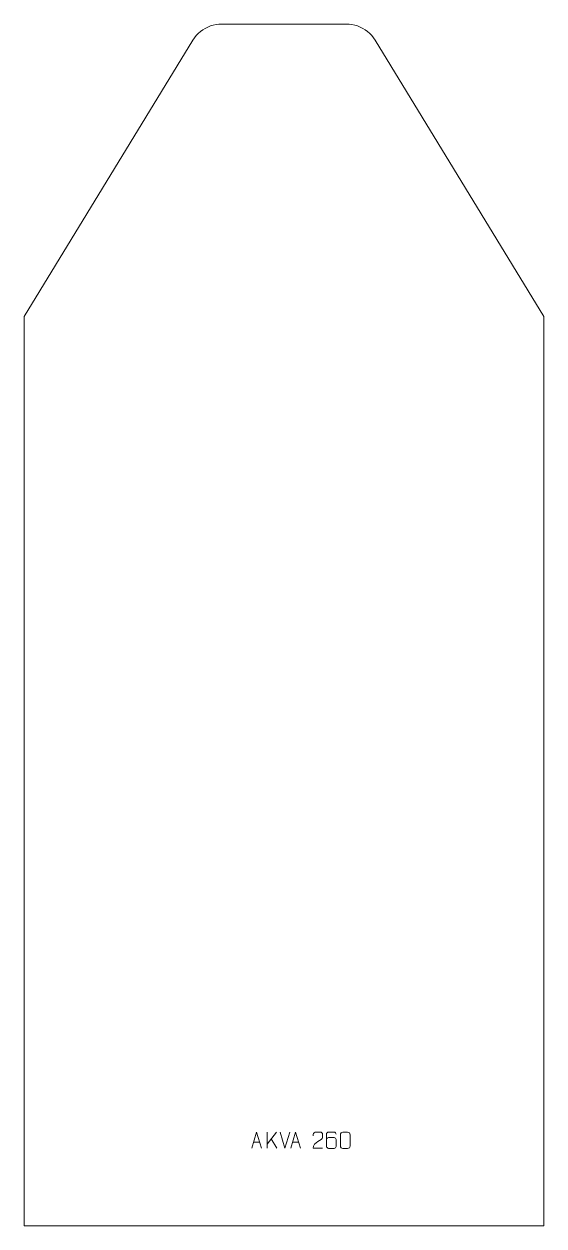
# Model space of a CAD drawing. Header units: millimetres. Extents: x -400 to 400, y -925 to 925.
import ezdxf

# ---------------------------------------------------------------- set-up
doc = ezdxf.new("R2010")
doc.units = ezdxf.units.MM
doc.header["$MEASUREMENT"] = 0
doc.layers.add('layer 1', color=7, linetype='Continuous')

msp = doc.modelspace()

# ---------------------------------------------------------------- linework, layer by layer
at = {"layer": 'layer 1', "color": 242, "lineweight": 9}
msp.add_open_spline([(399.9996, 474.9998), (399.9996, 474.9998), (399.9996, -924.9993), (399.9996, -924.9993), (399.9996, -924.9993), (399.9996, -924.9993), (-399.9996, -924.9993), (-399.9996, -924.9993), (-399.9996, -924.9993), (-399.9996, -924.9993), (-399.9996, 474.9998), (-399.9996, 474.9998), (-399.9996, 474.9998), (-399.9996, 474.9998), (-140.2943, 899.9728), (-140.2943, 899.9728), (-140.2943, 899.9728), (-140.2943, 899.9728), (-137.8115, 903.67), (-137.8115, 903.67), (-137.8115, 903.67), (-137.8115, 903.67), (-135.0248, 907.1438), (-135.0248, 907.1438), (-135.0248, 907.1438), (-135.0248, 907.1438), (-131.9511, 910.3676), (-131.9511, 910.3676), (-131.9511, 910.3676), (-131.9511, 910.3676), (-128.6148, 913.3175), (-128.6148, 913.3175), (-128.6148, 913.3175), (-128.6148, 913.3175), (-125.0401, 915.973), (-125.0401, 915.973), (-125.0401, 915.973), (-125.0401, 915.973), (-121.2514, 918.316), (-121.2514, 918.316), (-121.2514, 918.316), (-121.2514, 918.316), (-117.2772, 920.3264), (-117.2772, 920.3264), (-117.2772, 920.3264), (-117.2772, 920.3264), (-113.1469, 921.9929), (-113.1469, 921.9929), (-113.1469, 921.9929), (-113.1469, 921.9929), (-108.8897, 923.3012), (-108.8897, 923.3012), (-108.8897, 923.3012), (-108.8897, 923.3012), (-104.5374, 924.242), (-104.5374, 924.242), (-104.5374, 924.242), (-104.5374, 924.242), (-100.1191, 924.8092), (-100.1191, 924.8092), (-100.1191, 924.8092), (-100.1191, 924.8092), (-95.6691, 924.9993), (-95.6691, 924.9993), (-95.6691, 924.9993), (-95.6691, 924.9993), (95.6692, 924.9993), (95.6692, 924.9993), (95.6692, 924.9993), (95.6692, 924.9993), (100.1191, 924.8092), (100.1191, 924.8092), (100.1191, 924.8092), (100.1191, 924.8092), (104.5372, 924.242), (104.5372, 924.242), (104.5372, 924.242), (104.5372, 924.242), (108.8897, 923.3012), (108.8897, 923.3012), (108.8897, 923.3012), (108.8897, 923.3012), (113.1468, 921.9929), (113.1468, 921.9929), (113.1468, 921.9929), (113.1468, 921.9929), (117.2781, 920.3264), (117.2781, 920.3264), (117.2781, 920.3264), (117.2781, 920.3264), (121.2513, 918.316), (121.2513, 918.316), (121.2513, 918.316), (121.2513, 918.316), (125.0401, 915.973), (125.0401, 915.973), (125.0401, 915.973), (125.0401, 915.973), (128.6148, 913.3175), (128.6148, 913.3175), (128.6148, 913.3175), (128.6148, 913.3175), (131.9514, 910.3676), (131.9514, 910.3676), (131.9514, 910.3676), (131.9514, 910.3676), (135.0248, 907.1438), (135.0248, 907.1438), (135.0248, 907.1438), (135.0248, 907.1438), (137.8128, 903.67), (137.8128, 903.67), (137.8128, 903.67), (137.8128, 903.67), (140.2943, 899.9728), (140.2943, 899.9728), (140.2943, 899.9728), (140.2943, 899.9728), (399.9996, 474.9998), (399.9996, 474.9998)], degree=3, knots=[0, 0, 0, 0, 0.032258065, 0.032258065, 0.032258065, 0.032258065, 0.064516129, 0.064516129, 0.064516129, 0.064516129, 0.096774194, 0.096774194, 0.096774194, 0.096774194, 0.129032258, 0.129032258, 0.129032258, 0.129032258, 0.161290323, 0.161290323, 0.161290323, 0.161290323, 0.193548387, 0.193548387, 0.193548387, 0.193548387, 0.225806452, 0.225806452, 0.225806452, 0.225806452, 0.258064516, 0.258064516, 0.258064516, 0.258064516, 0.290322581, 0.290322581, 0.290322581, 0.290322581, 0.322580645, 0.322580645, 0.322580645, 0.322580645, 0.35483871, 0.35483871, 0.35483871, 0.35483871, 0.387096774, 0.387096774, 0.387096774, 0.387096774, 0.419354839, 0.419354839, 0.419354839, 0.419354839, 0.451612903, 0.451612903, 0.451612903, 0.451612903, 0.483870968, 0.483870968, 0.483870968, 0.483870968, 0.516129032, 0.516129032, 0.516129032, 0.516129032, 0.548387097, 0.548387097, 0.548387097, 0.548387097, 0.580645161, 0.580645161, 0.580645161, 0.580645161, 0.612903226, 0.612903226, 0.612903226, 0.612903226, 0.64516129, 0.64516129, 0.64516129, 0.64516129, 0.677419355, 0.677419355, 0.677419355, 0.677419355, 0.709677419, 0.709677419, 0.709677419, 0.709677419, 0.741935484, 0.741935484, 0.741935484, 0.741935484, 0.774193548, 0.774193548, 0.774193548, 0.774193548, 0.806451613, 0.806451613, 0.806451613, 0.806451613, 0.838709677, 0.838709677, 0.838709677, 0.838709677, 0.870967742, 0.870967742, 0.870967742, 0.870967742, 0.903225806, 0.903225806, 0.903225806, 0.903225806, 0.935483871, 0.935483871, 0.935483871, 0.935483871, 1, 1, 1, 1], dxfattribs=at)
at = {"layer": 'layer 1', "color": 250, "lineweight": 9}
for points, knots in [([(-49.7147, -805.4933), (-49.7147, -805.4933), (-42.3437, -780.5398), (-42.3437, -780.5398), (-42.3437, -780.5398), (-42.3437, -780.5398), (-34.7738, -805.4933), (-34.7738, -805.4933)], [0, 0, 0, 0, 0.333333333, 0.333333333, 0.333333333, 0.333333333, 1, 1, 1, 1]), ([(10.2853, -805.4933), (10.2853, -805.4933), (17.6563, -780.5398), (17.6563, -780.5398), (17.6563, -780.5398), (17.6563, -780.5398), (25.2262, -805.4933), (25.2262, -805.4933)], [0, 0, 0, 0, 0.333333333, 0.333333333, 0.333333333, 0.333333333, 1, 1, 1, 1]), ([(59.4912, -805.5063), (54.5768, -805.506), (49.6624, -805.506), (44.7483, -805.5063), (44.7483, -805.5063), (44.7483, -795.574), (59.3993, -792.9328), (59.4912, -788.6225), (59.4912, -788.6225), (59.4909, -787.1984), (59.4909, -785.7747), (59.4912, -784.3514), (59.4912, -784.3514), (59.4743, -782.2743), (57.3515, -780.5495), (55.6805, -780.5322), (55.6805, -780.5322), (53.6073, -780.5326), (51.5344, -780.5326), (49.462, -780.5322), (49.462, -780.5322), (47.6399, -780.5157), (44.8152, -782.3078), (44.7483, -784.4014), (44.7483, -784.4014), (44.7483, -784.4014), (44.7483, -786.4562), (44.7483, -786.4562)], [0, 0, 0, 0, 0.125, 0.125, 0.125, 0.125, 0.25, 0.25, 0.25, 0.25, 0.375, 0.375, 0.375, 0.375, 0.5, 0.5, 0.5, 0.5, 0.625, 0.625, 0.625, 0.625, 0.75, 0.75, 0.75, 0.75, 1, 1, 1, 1]), ([(80.1857, -783.4759), (80.1616, -782.1364), (78.8054, -780.4832), (77.2335, -780.5175), (77.2335, -780.5175), (74.2487, -780.5178), (71.2635, -780.5178), (68.2781, -780.5175), (68.2781, -780.5175), (67.059, -780.5026), (65.3308, -781.9402), (65.3258, -783.4759), (65.3258, -783.4759), (65.3261, -789.8364), (65.3261, -796.1972), (65.3258, -802.5579), (65.3258, -802.5579), (65.3305, -803.7208), (67.059, -805.4919), (68.2781, -805.5163), (68.2781, -805.5163), (71.2635, -805.516), (74.2487, -805.516), (77.2335, -805.5163), (77.2335, -805.5163), (78.5116, -805.4725), (80.1813, -803.858), (80.1857, -802.5579), (80.1857, -802.5579), (80.1857, -798.9746), (80.1857, -795.3915), (80.1857, -791.8088), (80.1857, -791.8088), (80.1472, -790.3306), (78.5645, -788.8977), (77.2335, -788.8997), (77.2335, -788.8997), (74.2487, -788.8994), (71.2635, -788.8994), (68.2781, -788.8997), (68.2781, -788.8997), (66.9486, -788.8947), (65.3056, -790.402), (65.3473, -791.8305)], [0, 0, 0, 0, 0.083333333, 0.083333333, 0.083333333, 0.083333333, 0.166666667, 0.166666667, 0.166666667, 0.166666667, 0.25, 0.25, 0.25, 0.25, 0.333333333, 0.333333333, 0.333333333, 0.333333333, 0.416666667, 0.416666667, 0.416666667, 0.416666667, 0.5, 0.5, 0.5, 0.5, 0.583333333, 0.583333333, 0.583333333, 0.583333333, 0.666666667, 0.666666667, 0.666666667, 0.666666667, 0.75, 0.75, 0.75, 0.75, 0.833333333, 0.833333333, 0.833333333, 0.833333333, 1, 1, 1, 1]), ([(90.7, -780.7207), (93.0661, -780.7207), (95.4326, -780.7207), (97.7991, -780.7207), (97.7991, -780.7207), (99.7796, -780.6851), (101.8056, -782.1794), (101.8327, -784.6215), (101.8327, -784.6215), (101.8323, -790.3789), (101.8323, -796.1367), (101.8327, -801.8949), (101.8327, -801.8949), (101.6906, -804.2225), (99.9842, -805.7048), (97.7991, -805.7156), (97.7991, -805.7156), (95.4267, -805.7152), (93.0543, -805.7152), (90.6823, -805.7156), (90.6823, -805.7156), (88.7238, -805.8212), (86.7174, -803.9333), (86.7288, -801.9123), (86.7288, -801.9123), (86.7292, -796.1317), (86.7292, -790.3514), (86.7288, -784.5716), (86.7288, -784.5716), (86.7331, -782.4296), (88.5102, -780.7071), (90.7, -780.7207)], [0, 0, 0, 0, 0.111111111, 0.111111111, 0.111111111, 0.111111111, 0.222222222, 0.222222222, 0.222222222, 0.222222222, 0.333333333, 0.333333333, 0.333333333, 0.333333333, 0.444444444, 0.444444444, 0.444444444, 0.444444444, 0.555555556, 0.555555556, 0.555555556, 0.555555556, 0.666666667, 0.666666667, 0.666666667, 0.666666667, 0.777777778, 0.777777778, 0.777777778, 0.777777778, 1, 1, 1, 1])]:
    msp.add_open_spline(points, degree=3, knots=knots, dxfattribs=at)
for points in [[(-25.9095, -780.5398), (-25.9095, -780.5398), (-25.9095, -805.4934), (-25.9095, -805.4934)], [(-11.5333, -780.5398), (-11.5333, -780.5398), (-25.9095, -799.1795), (-25.9095, -799.1795)], [(-11.208, -805.3976), (-11.208, -805.3976), (-19.6785, -791.084), (-19.6785, -791.084)], [(1.4412, -805.4934), (1.4412, -805.4934), (-5.8806, -780.5398), (-5.8806, -780.5398)], [(8.7631, -780.5398), (8.7631, -780.5398), (1.4413, -805.4934), (1.4413, -805.4934)], [(-46.9921, -796.2439), (-46.9921, -796.2439), (-37.4964, -796.2439), (-37.4964, -796.2439)], [(13.0079, -796.2439), (13.0079, -796.2439), (22.5036, -796.2439), (22.5036, -796.2439)]]:
    msp.add_open_spline(points, degree=3, dxfattribs=at)

doc.saveas('drawing.dxf')
